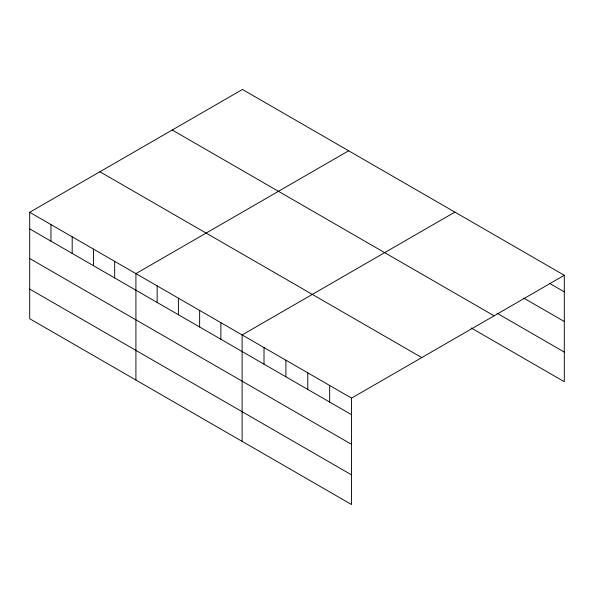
<?xml version="1.0" encoding="UTF-8"?>
<svg xmlns="http://www.w3.org/2000/svg" width="594" height="594" viewBox="0 0 594 594"><rect width="100%" height="100%" fill="white"/><g stroke="black" fill="none" stroke-linecap="round" stroke-linejoin="round"><path stroke-width="0.89" d="M351.551 444.349L351.551 398.114L29.7 212.296L29.7 318.718L351.551 504.536L351.551 444.349L29.7 258.524M471.287 328.007L564.3 381.704L564.3 275.282L242.449 89.464L29.7 212.296M348.656 150.787L135.915 273.611L135.915 380.034M454.87 212.11L242.122 334.934L242.122 441.357M351.551 398.114L564.3 275.282M549.45 283.301L564.3 291.877M523.656 298.054L564.3 321.517M497.081 313.253L564.3 352.064M172.238 129.997L494.097 315.815M99.903 171.763L421.762 357.581M29.7 228.883L351.551 414.701M29.7 289.07L351.551 474.888M329.67 385.476L329.67 402.064M307.781 372.839L307.781 389.426M285.9 360.209L285.9 376.796M264.011 347.572L264.011 364.159M220.879 322.668L220.879 339.256M199.636 310.402L199.636 326.997M178.393 298.143L178.393 314.731M157.158 285.877L157.158 302.465M114.672 261.353L114.672 277.94M93.429 249.086L93.429 265.674M72.186 236.82L72.186 253.408M50.943 224.554L50.943 241.142"/></g></svg>
